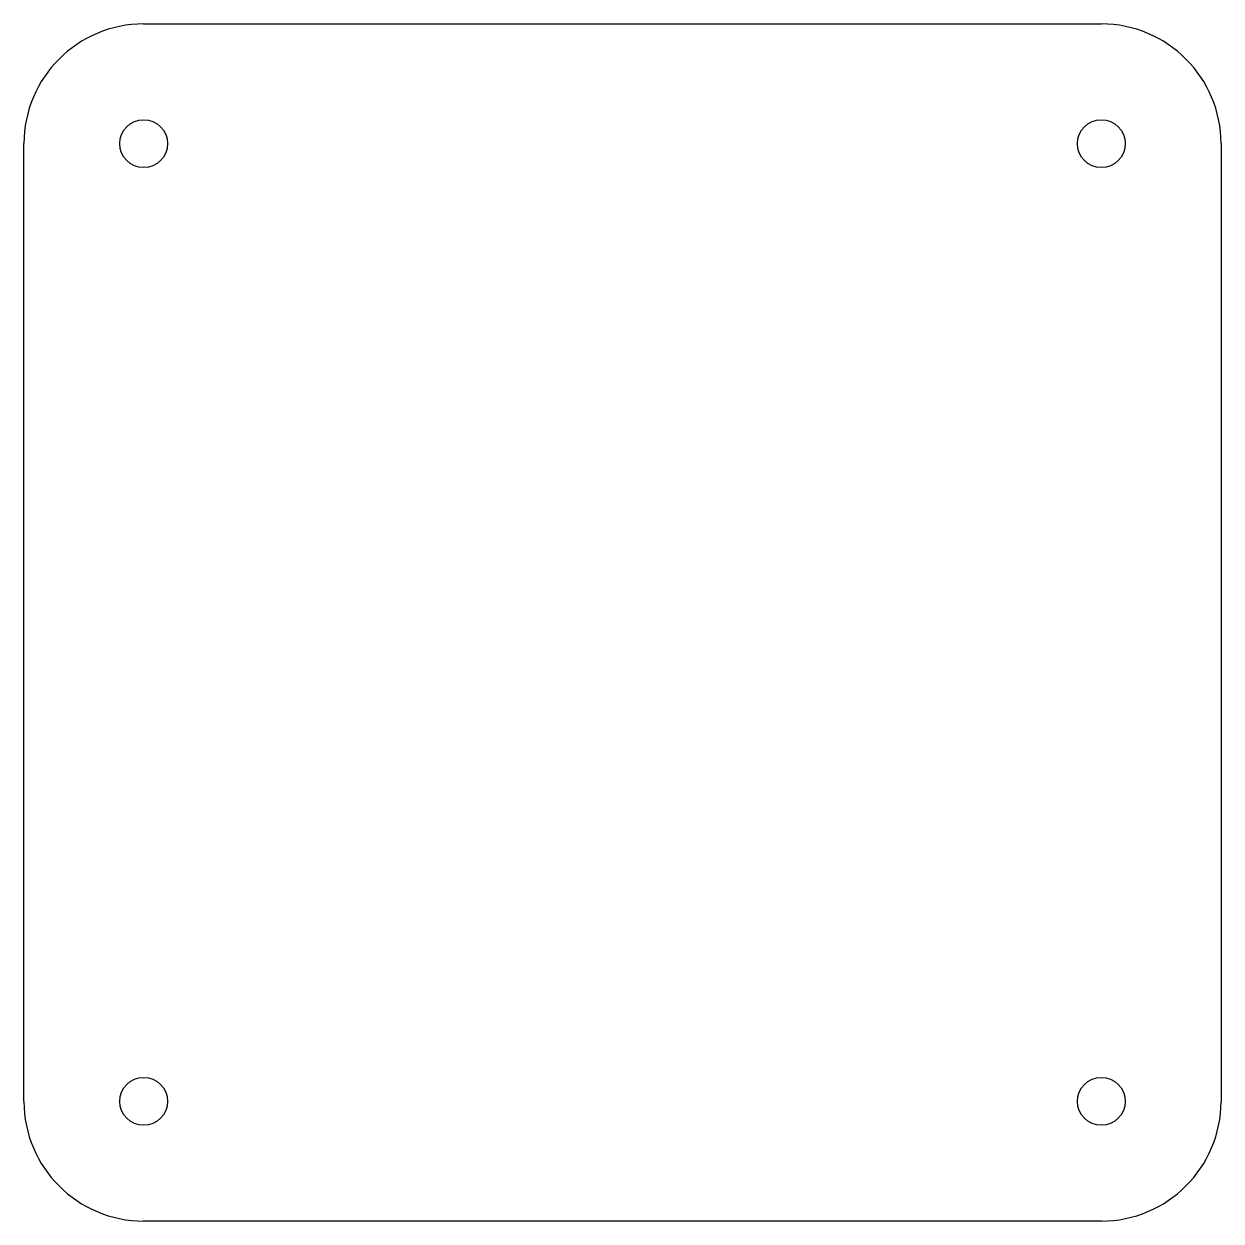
# Model space of a CAD drawing. Header units: millimetres. Extents: x 0 to 100, y 0 to 100.
import ezdxf

# ---------------------------------------------------------------- set-up
doc = ezdxf.new("R2010")
doc.units = ezdxf.units.MM
doc.header["$LTSCALE"] = 10
doc.layers.get('0').update_dxf_attribs({"linetype": 'CONTINUOUS'})

msp = doc.modelspace()

# ---------------------------------------------------------------- linework, layer by layer
at = {"linetype": 'CONTINUOUS'}
for points in [[(10, 100), (90, 100)], [(0, 10), (0, 90)], [(100, 90), (100, 10)], [(90, 0), (10, 0)]]:
    msp.add_lwpolyline(points, dxfattribs=at)
for centre in [(10, 90), (90, 90), (10, 10), (90, 10)]:
    msp.add_circle(centre, 2, dxfattribs=at)
for centre, start, end in [((10, 90), 90, 180), ((90, 90), 0, 90), ((10, 10), 180, 270), ((90, 10), 270, 0)]:
    msp.add_arc(centre, 10, start, end, dxfattribs=at)

doc.saveas('drawing.dxf')
